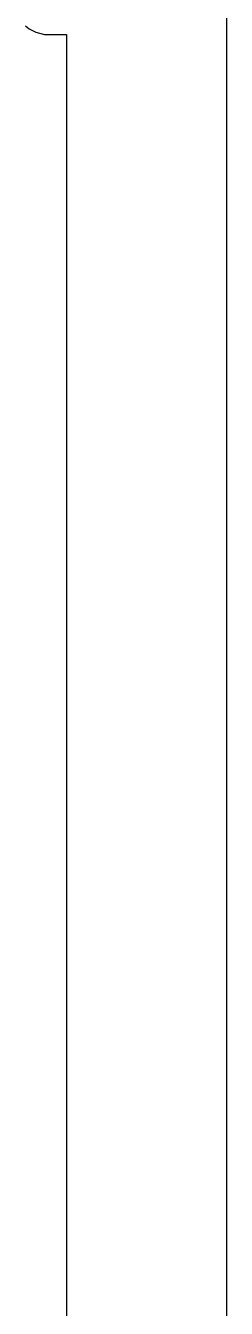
# Model space of a CAD drawing. Extents: x -67 to 553, y 0 to 8091.
# Drawn here: x 533.1 to 552.9, y 2874.3 to 3000.7 of the extents above; entities that cross this region are included whole.
import ezdxf

# ---------------------------------------------------------------- set-up
doc = ezdxf.new("R2010")
doc.units = 0

msp = doc.modelspace()

# ---------------------------------------------------------------- linework, layer by layer
at = {"layer": 'Calque_1'}
for p, q in [((552.911, 3650.57), (552.911, 2554.02)), ((533.123, 3000.67), (533.475398, 3000.350913)), ((533.476, 3000.36), (534.137721, 3000.021297)), ((534.137721, 3000.021297), (534.983707, 2999.815521)), ((534.983707, 2999.815521), (537.12899, 2999.790353)), ((537.129, 2999.79), (537.141, 2999.79)), ((537.141, 2999.79), (537.141, 2562.594))]:
    msp.add_line(p, q, dxfattribs=at)

doc.saveas('drawing.dxf')
